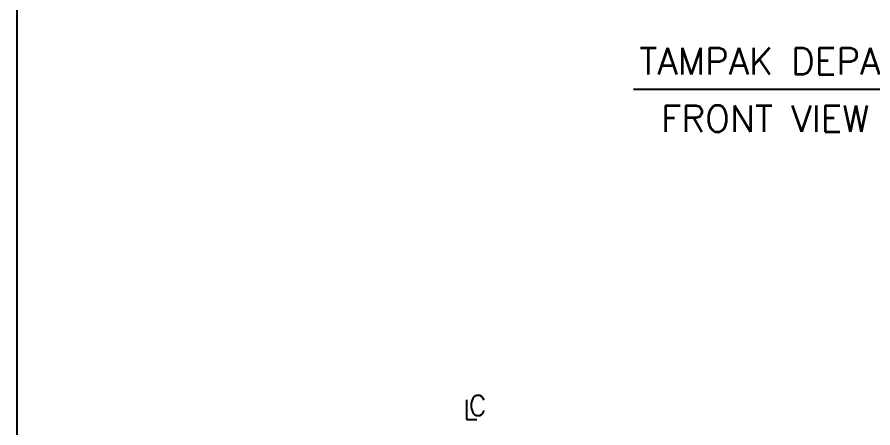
# Model space of a CAD drawing. Header units: metres. Extents: x 444 to 3227, y -3167 to -392.
# Drawn here: x 2425.6 to 2555.2, y -2203.7 to -2141.5 of the extents above; entities that cross this region are included whole.
import ezdxf

# ---------------------------------------------------------------- set-up
doc = ezdxf.new("R2010")
doc.units = ezdxf.units.M
doc.layers.add('KOP', color=7, linetype='CONTINUOUS')
doc.layers.add('TEX', color=7, linetype='CONTINUOUS')
doc.styles.get("Standard").update_dxf_attribs({"font": 'Simplex.shx', "height": 2.5})

msp = doc.modelspace()

# ---------------------------------------------------------------- linework, layer by layer
at = {"layer": 'KOP', "color": 130}
msp.add_lwpolyline([(2425.62077, -2407.51517), (2425.62077, -1833.51517), (3206.62077, -1833.51517), (3206.62077, -2407.51517)], close=True, dxfattribs=at)
at = {"layer": 'TEX', "color": 2}
msp.add_line((2563.02501, -2152.46206), (2518.97067, -2152.46206), dxfattribs=at)

# ---------------------------------------------------------------- texts
for s, height, p in [('TAMPAK DEPAN', 4, (2519.83341, -2150.1692)), ('FRONT VIEW', 4, (2523.12875, -2158.87197)), ('  C', 3, (2489.89919, -2201.83076)), ('L', 3, (2493.18745, -2202.47861))]:
    msp.add_text(s, height=height, dxfattribs=at).set_placement(p)

doc.saveas('drawing.dxf')
